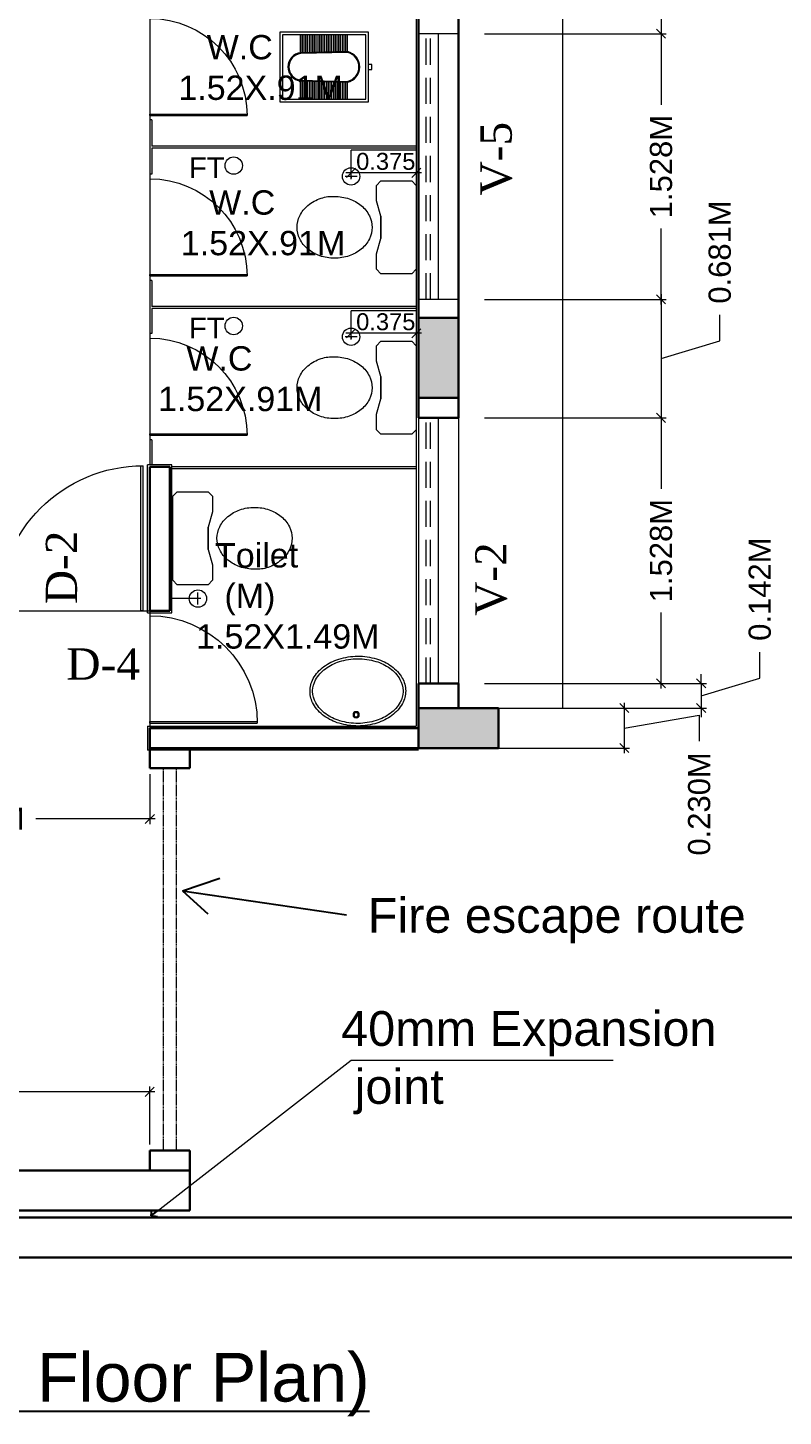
# Model space of a CAD drawing. Header units: metres. Extents: x 1545540 to 2027037, y 435419 to 693806.
# Drawn here: x 1618080 to 1622424, y 471890 to 479877 of the extents above; entities that cross this region are included whole.
import ezdxf

# ---------------------------------------------------------------- set-up
doc = ezdxf.new("R2010")
doc.units = ezdxf.units.M
doc.header["$LTSCALE"] = 1000
doc.header["$PDMODE"] = 35
doc.linetypes.add('DASHED', pattern=[0.75, 0.5, -0.25])
doc.linetypes.add('DASHED2', pattern=[0.375, 0.25, -0.125])
doc.layers.get('Defpoints').update_dxf_attribs({"lineweight": 18})
for name, color, linetype, lineweight in [('- WALL', 7, 'Continuous', 30), ('Col-Hatch', 9, 'Continuous', 13), ('coloum hatch', 254, 'Continuous', 9), ('Column', 252, 'Continuous', 30), ('CUBICAL TOILET', 160, 'Continuous', 9), ('Door', 54, 'Continuous', 13), ('elevation', 1, 'Continuous', 13), ('Fixture', 44, 'Continuous', 9), ('Furniture', 13, 'Continuous', 13), ('PLASTER', 144, 'Continuous', 13), ('PROJ.', 30, 'DASHED2', 13), ('Text-2', 122, 'Continuous', 25), ('Ventilator', 6, 'DASHED', 18), ('Wall', 7, 'Continuous', 30), ('Window-Wall', 7, 'Continuous', 18)]:
    doc.layers.add(name, color=color, linetype=linetype, lineweight=lineweight)
doc.layers.add('dimen', color=1, linetype='Continuous')
doc.layers.add('text', color=7, linetype='Continuous')
doc.styles.add('dim-stylus bt', font='arial.ttf')
doc.styles.add('L120', font='simplex.shx', dxfattribs={"height": 1})
doc.styles.add('style1', font='')
doc.styles.get('style1').set_extended_font_data('Century Gothic')
doc.dimstyles.new('1      100 (big)', dxfattribs={"dimscale": 75, "dimtxt": 5, "dimasz": 3.5, "dimexe": 1.5, "dimexo": 2, "dimgap": 1, "dimtad": 0, "dimdec": 3, "dimlfac": 0.001, "dimzin": 0, "dimdsep": 46, "dimtxsty": 'dim-stylus bt', "dimblk": 'OBLIQUE', "dimcen": 0, "dimdle": 0.6, "dimclrd": 256, "dimclre": 7, "dimclrt": 256, "dimadec": 0, "dimazin": 0, "dimtfac": 0.7, "dimtdec": 3, "dimtofl": 0, "dimtmove": 1, "dimatfit": 3, "dimldrblk": 'OPEN90', "dimfxl": 0, "dimtolj": 1, "dimtzin": 0, "dimlwd": 15, "dimlwe": 15, "dimarcsym": 0})

# ---------------------------------------------------------------- blocks, each defined once
blk = doc.blocks.new('ENGLISH SHEET')
at = {"layer": 'Fixture'}
for p, q in [((4663.7984, 251.204), (4663.773, 251.1785)), ((4663.9763, 251.204), (4663.7984, 251.204)), ((4664.0017, 251.1785), (4663.9763, 251.204)), ((4663.773, 251.1785), (4663.773, 250.6958)), ((4664.0017, 251.0896), (4664.0017, 251.1785)), ((4663.9763, 251.0007), (4664.0017, 251.0896)), ((4663.9763, 250.8737), (4663.9763, 251.0007)), ((4663.9763, 251.0007), (4663.9763, 250.8737)), ((4664.0017, 250.7847), (4663.9763, 250.8737)), ((4664.0017, 250.6958), (4664.0017, 250.7847)), ((4663.773, 250.6958), (4663.7984, 250.6704)), ((4663.7984, 250.6704), (4663.9763, 250.6704)), ((4663.9763, 250.6704), (4664.0017, 250.6958))]:
    blk.add_line(p, q, dxfattribs=at)
blk.add_lwpolyline([(4664.459, 250.9372, 0.117036), (4664.4433, 251.0034, 0.104338), (4664.3958, 251.0629, 0.09029), (4664.3208, 251.1047, 0.09898), (4664.2431, 251.115, 0.08237), (4664.1586, 251.101, 0.09029), (4664.0904, 251.0629, 0.104338), (4664.0428, 251.0034, 0.117036), (4664.0271, 250.9372, 0.117036), (4664.0428, 250.8709, 0.104338), (4664.0904, 250.8114, 0.09029), (4664.1586, 250.7733, 0.08237), (4664.2431, 250.7593, 0.08237), (4664.3275, 250.7733, 0.09029), (4664.3958, 250.8114, 0.104338), (4664.4433, 250.8709, 0.117036)], format="xyb", close=True, dxfattribs=at)
blk = doc.blocks.new('CC')
at = {"layer": 'Col-Hatch', "ltscale": 0.05}
blk.add_hatch(color=256, dxfattribs=at).paths.add_polyline_path([(4078.606, 341.3281), (4078.606, 341.0981), (4079.066, 341.0981), (4079.066, 341.3281)])
at = {"layer": 'Column'}
blk.add_lwpolyline([(4078.606, 341.3281), (4079.066, 341.3281), (4079.066, 341.0981), (4078.606, 341.0981)], close=True, dxfattribs=at)
blk = doc.blocks.new('RSA CL6')
for p, q in [((5.51, 3.48), (5.51, 7.28)), ((5.91, 3.47), (5.91, 7.28)), ((6.3, 3.46), (6.3, 7.28)), ((6.69, 3.45), (6.69, 7.28)), ((7.09, 3.44), (7.09, 7.28)), ((7.48, 3.43), (7.48, 7.28)), ((7.87, 3.42), (7.87, 7.28)), ((8.27, 3.41), (8.27, 7.28)), ((8.66, 3.4), (8.66, 7.28)), ((9.06, 3.39), (9.06, 7.28)), ((9.45, 3.38), (9.45, 7.28)), ((9.84, 3.37), (9.84, 7.28)), ((10.24, 3.36), (10.24, 7.28)), ((10.63, 3.35), (10.63, 7.28)), ((11.02, 3.34), (11.02, 7.28)), ((11.42, 3.33), (11.42, 7.28)), ((11.81, 3.32), (11.81, 7.28)), ((12.2, 3.31), (12.2, 7.28)), ((12.6, 3.31), (12.6, 7.28)), ((12.99, 3.3), (12.99, 7.28)), ((13.39, 3.29), (13.39, 7.28)), ((13.78, 3.28), (13.78, 7.28)), ((14.17, 3.27), (14.17, 7.28)), ((14.57, 3.26), (14.57, 7.28)), ((14.96, 3.25), (14.96, 7.28)), ((15.35, 3.24), (15.35, 7.28)), ((15.75, 3.23), (15.75, 7.28)), ((16.14, 3.22), (16.14, 7.28)), ((16.14, 7.28), (16.14, 3.22)), ((5.51, -7.28), (5.51, -3.47)), ((5.91, -7.28), (5.91, -3.45)), ((6.3, -7.28), (6.3, -3.44)), ((6.69, -7.28), (6.69, -3.43)), ((7.09, -7.28), (7.09, -3.42)), ((7.48, -7.28), (7.48, -3.41)), ((7.87, -7.28), (7.87, -3.4)), ((8.27, -7.28), (8.27, -3.39)), ((8.66, -7.28), (8.66, -3.38)), ((9.06, -7.28), (9.06, -3.37)), ((9.45, -7.28), (9.45, -3.36)), ((9.84, -7.28), (9.84, -3.34)), ((10.24, -7.28), (10.24, -3.33)), ((10.63, -7.28), (10.63, -3.32)), ((11.02, -7.28), (11.02, -3.31)), ((11.42, -7.28), (11.42, -3.3)), ((11.81, -7.28), (11.81, -3.29)), ((12.2, -7.28), (12.2, -3.28)), ((12.6, -7.28), (12.6, -3.27)), ((12.99, -7.28), (12.99, -3.26)), ((13.39, -7.28), (13.39, -3.24)), ((13.78, -7.28), (13.78, -3.23)), ((14.17, -7.28), (14.17, -3.22)), ((14.57, -7.28), (14.57, -3.21)), ((14.96, -7.28), (14.96, -3.2)), ((15.35, -7.28), (15.35, -3.19)), ((15.75, -7.28), (15.75, -3.18)), ((16.14, -3.17), (16.14, -7.28)), ((16.14, -7.28), (16.14, -3.17))]:
    blk.add_line(p, q)
for points in [[(0.79, 7.87), (20.87, 7.87), (20.87, -7.87), (0.79, -7.87)], [(1.38, 7.28), (20.28, 7.28), (20.28, -7.28), (1.38, -7.28)]]:
    blk.add_lwpolyline(points, close=True)
for points in [[(5.51, 3.48), (16.14, 3.22, -0.899983), (16.14, -3.17), (5.54, -3.47, -0.799392)], [(5.53, 3.28), (16.13, 3.02, -0.897689), (16.12, -2.97), (5.56, -3.27, -0.793494), (5.53, 3.28)]]:
    blk.add_lwpolyline(points, format="xyb", close=True)
blk.add_lwpolyline([(0.79, -0.59), (0, -0.59), (0, 0.59), (0.79, 0.59)])
blk = doc.blocks.new('RSA BASIN 2')
for points in [[(10.67, -8.12, 0.12976), (9.97, -5.22, 0.106426), (7.61, -2.47, 0.084431), (4.27, -0.72, 0.073534), (0, 0, 0.073534), (-4.29, -0.55, 0.084431), (-7.7, -2.16, 0.106426), (-10.17, -4.82, 0.12976), (-10.98, -7.69, 0.12976), (-10.28, -10.59, 0.106426), (-7.92, -13.34, 0.084431), (-4.58, -15.09, 0.073534), (-0.31, -15.81, 0.073534), (3.98, -15.26, 0.084431), (7.39, -13.64, 0.106426), (9.85, -10.99, 0.12976)], [(10.08, -7.9, 0.119977), (9.45, -5.5, 0.106426), (7.25, -2.94, 0.084431), (4.08, -1.28, 0.073534), (-0.01, -0.59, 0.073534), (-4.13, -1.12, 0.084431), (-7.36, -2.65, 0.106426), (-9.66, -5.12, 0.12976), (-10.39, -7.7, 0.009633), (-10.39, -7.9, 0.119977), (-9.76, -10.31, 0.106426), (-7.57, -12.87, 0.084431), (-4.4, -14.53, 0.073534), (-0.3, -15.22, 0.073534), (3.82, -14.69, 0.084431), (7.05, -13.16, 0.106426), (9.35, -10.69, 0.12976), (10.08, -8.11, 0.009633)]]:
    blk.add_lwpolyline(points, format="xyb", close=True)
for radius in [0.7, 0.479]:
    blk.add_circle((-0.47, -2.53), radius)
blk = doc.blocks.new('_Oblique')
at = {"color": 0, "linetype": 'ByBlock', "lineweight": -2}
blk.add_line((-0.5, -0.5), (0.5, 0.5), dxfattribs=at)
blk = doc.blocks.new('_Open90')
at = {"color": 0, "linetype": 'ByBlock', "lineweight": -2}
for p, q in [((0, 0), (-1, 0)), ((-0.5, 0.5), (0, 0)), ((0, 0), (-0.5, -0.5))]:
    blk.add_line(p, q, dxfattribs=at)
blk = doc.blocks.new('RH 1200')
for p, q in [((20.99, 0), (20.99, 43.31)), ((21.65, 0), (21.65, 43.31)), ((21.65, 0), (20.99, 0))]:
    blk.add_line(p, q)
at = {"extrusion": (0, 0, -1)}
blk.add_ellipse((21.65, 0), major_axis=(-30.62, 30.62), ratio=1, start_param=5.497787, end_param=7.068583, dxfattribs=at)
blk = doc.blocks.new('HJK')
at = {"layer": 'Door', "ltscale": 20}
blk.add_line((3658.2334, -481.1198), (3658.9084, -481.1198), dxfattribs=at)
at = {"layer": 'Door', "ltscale": 20, "xscale": 0.014287499999341, "yscale": 0.014287499999341, "zscale": 0.014287499999341, "rotation": 359.999999999943}
blk.add_blockref('RH 1200', (3658.5713, -481.1198), dxfattribs=at)
blk = doc.blocks.new('*D1168')
at = {"layer": 'Defpoints', "color": 0, "transparency": 16777216}
for p in [(1619938.8, 479172.4), (1620313.8, 479172.4), (1619938.8, 479042.7)]:
    blk.add_point(p, dxfattribs=at)
at = {"layer": 'dimen', "lineweight": 15, "transparency": 16777216}
blk.add_line((1620343.8, 479042.7), (1619908.8, 479042.7), dxfattribs=at)
at = {"layer": 'dimen', "color": 7, "lineweight": 15, "transparency": 16777216}
for p, q in [((1619938.8, 479022.4), (1619938.8, 479012.7)), ((1620313.8, 479022.4), (1620313.8, 479012.7))]:
    blk.add_line(p, q, dxfattribs=at)
at = {"layer": 'dimen', "lineweight": 15, "transparency": 16777216, "xscale": 52.5, "yscale": 52.5, "zscale": 52.5, "rotation": 180}
blk.add_blockref('_Oblique', (1619938.8, 479042.7), dxfattribs=at)
at = {"layer": 'dimen', "lineweight": 15, "transparency": 16777216, "xscale": 52.5, "yscale": 52.5, "zscale": 52.5}
blk.add_blockref('_Oblique', (1620313.8, 479042.7), dxfattribs=at)
at = {"layer": 'dimen', "transparency": 16777216, "insert": (1620138.3, 479108.3), "char_height": 97.5, "attachment_point": 5, "style": 'dim-stylus bt'}
blk.add_mtext('\\A1;0.375 ', dxfattribs=at)
blk = doc.blocks.new('*D1169')
at = {"layer": 'Defpoints', "color": 0, "transparency": 16777216}
for p in [(1619938.8, 478249.9), (1620313.8, 478249.9), (1619938.8, 478120.2)]:
    blk.add_point(p, dxfattribs=at)
at = {"layer": 'dimen', "lineweight": 15, "transparency": 16777216}
blk.add_line((1620343.8, 478120.2), (1619908.8, 478120.2), dxfattribs=at)
at = {"layer": 'dimen', "color": 7, "lineweight": 15, "transparency": 16777216}
for p, q in [((1619938.8, 478099.9), (1619938.8, 478090.2)), ((1620313.8, 478099.9), (1620313.8, 478090.2))]:
    blk.add_line(p, q, dxfattribs=at)
at = {"layer": 'dimen', "lineweight": 15, "transparency": 16777216, "xscale": 52.5, "yscale": 52.5, "zscale": 52.5, "rotation": 180}
blk.add_blockref('_Oblique', (1619938.8, 478120.2), dxfattribs=at)
at = {"layer": 'dimen', "lineweight": 15, "transparency": 16777216, "xscale": 52.5, "yscale": 52.5, "zscale": 52.5}
blk.add_blockref('_Oblique', (1620313.8, 478120.2), dxfattribs=at)
at = {"layer": 'dimen', "transparency": 16777216, "insert": (1620138.3, 478185.8), "char_height": 97.5, "attachment_point": 5, "style": 'dim-stylus bt'}
blk.add_mtext('\\A1;0.375 ', dxfattribs=at)
blk = doc.blocks.new('*D1197')
at = {"layer": 'Defpoints', "color": 0, "transparency": 16777216}
for p in [(1620555.8, 480320.9), (1620555.8, 479842.9), (1621721.5, 479842.9)]:
    blk.add_point(p, dxfattribs=at)
at = {"layer": 'dimen', "lineweight": 15, "transparency": 16777216}
for p, q in [((1621721.5, 480350.9), (1621721.5, 479812.9)), ((1622059.3, 480183.2), (1622059.3, 480333.2)), ((1621721.5, 480081.9), (1622059.3, 480183.2))]:
    blk.add_line(p, q, dxfattribs=at)
at = {"layer": 'dimen', "color": 7, "lineweight": 15, "transparency": 16777216}
for p, q in [((1620705.8, 480320.9), (1621751.5, 480320.9)), ((1620705.8, 479842.9), (1621751.5, 479842.9))]:
    blk.add_line(p, q, dxfattribs=at)
at = {"layer": 'dimen', "lineweight": 15, "transparency": 16777216, "xscale": 52.5, "yscale": 52.5, "zscale": 52.5}
for p, rotation in [((1621721.5, 480320.9), 90), ((1621721.5, 479842.9), 270)]:
    blk.add_blockref('_Oblique', p, dxfattribs=dict(at, rotation=rotation))
at = {"layer": 'dimen', "transparency": 16777216, "insert": (1622059.3, 480694.9), "char_height": 127.5, "attachment_point": 5, "rotation": 90, "style": 'dim-stylus bt'}
blk.add_mtext('\\A1;0.478M', dxfattribs=at)
blk = doc.blocks.new('*D1198')
at = {"layer": 'Defpoints', "color": 0, "transparency": 16777216}
for p in [(1620555.8, 479842.9), (1620555.8, 478314.9), (1621721.5, 478314.9)]:
    blk.add_point(p, dxfattribs=at)
at = {"layer": 'dimen', "lineweight": 15, "transparency": 16777216}
for p, q in [((1621721.5, 479872.9), (1621721.5, 479434.5)), ((1621721.5, 478284.9), (1621721.5, 478723.3))]:
    blk.add_line(p, q, dxfattribs=at)
at = {"layer": 'dimen', "color": 7, "lineweight": 15, "transparency": 16777216}
for p, q in [((1620705.8, 479842.9), (1621751.5, 479842.9)), ((1620705.8, 478314.9), (1621751.5, 478314.9))]:
    blk.add_line(p, q, dxfattribs=at)
at = {"layer": 'dimen', "lineweight": 15, "transparency": 16777216, "xscale": 52.5, "yscale": 52.5, "zscale": 52.5}
for p, rotation in [((1621721.5, 479842.9), 90), ((1621721.5, 478314.9), 270)]:
    blk.add_blockref('_Oblique', p, dxfattribs=dict(at, rotation=rotation))
at = {"layer": 'dimen', "transparency": 16777216, "insert": (1621721.5, 479078.9), "char_height": 127.5, "attachment_point": 5, "rotation": 90, "style": 'dim-stylus bt'}
blk.add_mtext('\\A1;1.528M', dxfattribs=at)
blk = doc.blocks.new('*D1199')
at = {"layer": 'Defpoints', "color": 0, "transparency": 16777216}
for p in [(1620555.8, 478314.9), (1620555.8, 477633.9), (1621721.5, 477633.9)]:
    blk.add_point(p, dxfattribs=at)
at = {"layer": 'dimen', "lineweight": 15, "transparency": 16777216}
for p, q in [((1621721.5, 478344.9), (1621721.5, 477603.9)), ((1622059.3, 478075.7), (1622059.3, 478225.7)), ((1621721.5, 477974.4), (1622059.3, 478075.7))]:
    blk.add_line(p, q, dxfattribs=at)
at = {"layer": 'dimen', "color": 7, "lineweight": 15, "transparency": 16777216}
for p, q in [((1620705.8, 478314.9), (1621751.5, 478314.9)), ((1620705.8, 477633.9), (1621751.5, 477633.9))]:
    blk.add_line(p, q, dxfattribs=at)
at = {"layer": 'dimen', "lineweight": 15, "transparency": 16777216, "xscale": 52.5, "yscale": 52.5, "zscale": 52.5}
for p, rotation in [((1621721.5, 478314.9), 90), ((1621721.5, 477633.9), 270)]:
    blk.add_blockref('_Oblique', p, dxfattribs=dict(at, rotation=rotation))
at = {"layer": 'dimen', "transparency": 16777216, "insert": (1622059.3, 478587.4), "char_height": 127.5, "attachment_point": 5, "rotation": 90, "style": 'dim-stylus bt'}
blk.add_mtext('\\A1;0.681M', dxfattribs=at)
blk = doc.blocks.new('*D1200')
at = {"layer": 'Defpoints', "color": 0, "transparency": 16777216}
for p in [(1620555.8, 477633.9), (1620555.8, 476105.9), (1621721.5, 476105.9)]:
    blk.add_point(p, dxfattribs=at)
at = {"layer": 'dimen', "color": 7, "lineweight": 15, "transparency": 16777216}
for p, q in [((1620705.8, 477633.9), (1621751.5, 477633.9)), ((1620705.8, 476105.9), (1621751.5, 476105.9))]:
    blk.add_line(p, q, dxfattribs=at)
at = {"layer": 'dimen', "lineweight": 15, "transparency": 16777216}
for p, q in [((1621721.5, 477663.9), (1621721.5, 477225.5)), ((1621721.5, 476075.9), (1621721.5, 476514.3))]:
    blk.add_line(p, q, dxfattribs=at)
at = {"layer": 'dimen', "lineweight": 15, "transparency": 16777216, "xscale": 52.5, "yscale": 52.5, "zscale": 52.5}
for p, rotation in [((1621721.5, 477633.9), 90), ((1621721.5, 476105.9), 270)]:
    blk.add_blockref('_Oblique', p, dxfattribs=dict(at, rotation=rotation))
at = {"layer": 'dimen', "transparency": 16777216, "insert": (1621721.5, 476869.9), "char_height": 127.5, "attachment_point": 5, "rotation": 90, "style": 'dim-stylus bt'}
blk.add_mtext('\\A1;1.528M', dxfattribs=at)
blk = doc.blocks.new('*D1201')
at = {"layer": 'Defpoints', "color": 0, "transparency": 16777216}
for p in [(1620555.8, 476105.9), (1620555.8, 475963.9), (1621951.8, 475963.9)]:
    blk.add_point(p, dxfattribs=at)
at = {"layer": 'dimen', "lineweight": 15, "transparency": 16777216}
for p, q in [((1622289.6, 476136.2), (1622289.6, 476286.2)), ((1621951.8, 476105.9), (1621951.8, 476158.4)), ((1621951.8, 476034.9), (1622289.6, 476136.2)), ((1621951.8, 476105.9), (1621951.8, 475963.9)), ((1621951.8, 475963.9), (1621951.8, 475911.4))]:
    blk.add_line(p, q, dxfattribs=at)
at = {"layer": 'dimen', "color": 7, "lineweight": 15, "transparency": 16777216}
for p, q in [((1620705.8, 476105.9), (1621981.8, 476105.9)), ((1620705.8, 475963.9), (1621981.8, 475963.9))]:
    blk.add_line(p, q, dxfattribs=at)
at = {"layer": 'dimen', "lineweight": 15, "transparency": 16777216, "xscale": 52.5, "yscale": 52.5, "zscale": 52.5}
for p, rotation in [((1621951.8, 476105.9), 270), ((1621951.8, 475963.9), 90)]:
    blk.add_blockref('_Oblique', p, dxfattribs=dict(at, rotation=rotation))
at = {"layer": 'dimen', "transparency": 16777216, "insert": (1622289.6, 476647.9), "char_height": 127.5, "attachment_point": 5, "rotation": 90, "style": 'dim-stylus bt'}
blk.add_mtext('\\A1;0.142M', dxfattribs=at)
blk = doc.blocks.new('*D1202')
at = {"layer": 'Defpoints', "color": 0, "transparency": 16777216}
for p in [(1620555.8, 475963.9), (1620474.6, 475733.9), (1621509.7, 475733.9)]:
    blk.add_point(p, dxfattribs=at)
at = {"layer": 'dimen', "color": 7, "lineweight": 15, "transparency": 16777216}
for p, q in [((1620705.8, 475963.9), (1621539.7, 475963.9)), ((1620624.6, 475733.9), (1621539.7, 475733.9))]:
    blk.add_line(p, q, dxfattribs=at)
at = {"layer": 'dimen', "lineweight": 15, "transparency": 16777216}
for p, q in [((1621509.7, 475993.9), (1621509.7, 475703.9)), ((1621509.7, 475848.9), (1621941, 475924.2)), ((1621941, 475924.2), (1621941, 475774.2))]:
    blk.add_line(p, q, dxfattribs=at)
at = {"layer": 'dimen', "lineweight": 15, "transparency": 16777216, "xscale": 52.5, "yscale": 52.5, "zscale": 52.5}
for p, rotation in [((1621509.7, 475963.9), 90), ((1621509.7, 475733.9), 270)]:
    blk.add_blockref('_Oblique', p, dxfattribs=dict(at, rotation=rotation))
at = {"layer": 'dimen', "transparency": 16777216, "insert": (1621941, 475412.6), "char_height": 127.5, "attachment_point": 5, "rotation": 90, "style": 'dim-stylus bt'}
blk.add_mtext('\\A1;0.230M', dxfattribs=at)
blk = doc.blocks.new('*D1214')
at = {"layer": 'Defpoints', "color": 0, "transparency": 16777216}
for p in [(1616745.8, 475733.9), (1618781.3, 475733.9), (1618781.3, 475326.5)]:
    blk.add_point(p, dxfattribs=at)
at = {"layer": 'dimen', "color": 7, "lineweight": 15, "transparency": 16777216}
for p, q in [((1616745.8, 475583.9), (1616745.8, 475296.5)), ((1618781.3, 475583.9), (1618781.3, 475296.5))]:
    blk.add_line(p, q, dxfattribs=at)
at = {"layer": 'dimen', "lineweight": 15, "transparency": 16777216}
for p, q in [((1616715.8, 475326.5), (1617400.8, 475326.5)), ((1618811.3, 475326.5), (1618126.2, 475326.5))]:
    blk.add_line(p, q, dxfattribs=at)
at = {"layer": 'dimen', "lineweight": 15, "transparency": 16777216, "xscale": 52.5, "yscale": 52.5, "zscale": 52.5, "rotation": 180}
blk.add_blockref('_Oblique', (1616745.8, 475326.5), dxfattribs=at)
at = {"layer": 'dimen', "lineweight": 15, "transparency": 16777216, "xscale": 52.5, "yscale": 52.5, "zscale": 52.5}
blk.add_blockref('_Oblique', (1618781.3, 475326.5), dxfattribs=at)
at = {"layer": 'dimen', "transparency": 16777216, "insert": (1617763.5, 475326.5), "char_height": 127.5, "attachment_point": 5, "style": 'dim-stylus bt'}
blk.add_mtext('\\A1;2.035M', dxfattribs=at)
blk = doc.blocks.new('*D1246')
at = {"layer": 'Defpoints', "color": 0, "transparency": 16777216}
for p in [(1616515.8, 473756.8), (1616515.8, 473303.9), (1618780.8, 473303.9)]:
    blk.add_point(p, dxfattribs=at)
at = {"layer": 'dimen', "color": 7, "lineweight": 15, "transparency": 16777216}
for p, q in [((1616515.8, 473453.9), (1616515.8, 473786.8)), ((1618780.8, 473453.9), (1618780.8, 473786.8))]:
    blk.add_line(p, q, dxfattribs=at)
at = {"layer": 'dimen', "lineweight": 15, "transparency": 16777216}
for p, q in [((1616485.8, 473756.8), (1617285.6, 473756.8)), ((1618810.8, 473756.8), (1618011, 473756.8))]:
    blk.add_line(p, q, dxfattribs=at)
at = {"layer": 'dimen', "lineweight": 15, "transparency": 16777216, "xscale": 52.5, "yscale": 52.5, "zscale": 52.5}
for p, rotation in [((1616515.8, 473756.8), 179.9999999059853), ((1618780.8, 473756.8), 359.9999999059854)]:
    blk.add_blockref('_Oblique', p, dxfattribs=dict(at, rotation=rotation))
at = {"layer": 'dimen', "transparency": 16777216, "insert": (1617648.3, 473756.8), "char_height": 127.5, "attachment_point": 5, "rotation": 360, "style": 'dim-stylus bt'}
blk.add_mtext('\\A1;2.265M', dxfattribs=at)

msp = doc.modelspace()

# ---------------------------------------------------------------- linework, layer by layer
at = {"layer": '- WALL'}
for p, q in [((1618780.7743, 476523.8996), (1618780.7748, 477351.8995)), ((1618895.7748, 477351.8995), (1618780.7748, 477351.8995)), ((1618895.7743, 476523.8996), (1618895.7748, 477351.8995)), ((1618780.7743, 476523.8996), (1618895.7743, 476523.8996)), ((1620555.7749, 475963.8995), (1620325.7749, 475963.8995)), ((1618780.7743, 475848.8995), (1620325.7749, 475848.8995)), ((1618780.7743, 475848.8995), (1618780.7743, 475733.8995)), ((1620325.7749, 475733.8995), (1618780.7743, 475733.8995)), ((1618781.2749, 475733.8995), (1618781.2749, 475618.8995)), ((1619010.7743, 475618.8995), (1619010.7743, 475733.8995)), ((1619010.7743, 475618.8995), (1618781.2749, 475618.8995)), ((1619010.7743, 473418.8995), (1618780.7743, 473418.8995)), ((1620630.7749, 473033.8995), (1616745.7749, 473033.8995)), ((1622745.7749, 473033.8995), (1620630.7749, 473033.8995)), ((1622745.7749, 472803.8995), (1616745.7749, 472803.8995))]:
    msp.add_line(p, q, dxfattribs=at)
at = {"layer": '- WALL', "ltscale": 0.05}
for p, q in [((1616745.7749, 473303.8995), (1619010.7743, 473303.8995)), ((1619010.7743, 473303.8995), (1619010.7743, 473073.8995)), ((1616745.7749, 473073.8995), (1619010.7743, 473073.8995))]:
    msp.add_line(p, q, dxfattribs=at)
at = {"layer": '- WALL'}
msp.add_lwpolyline([(1620555.7749, 480320.8995), (1620555.7749, 478208.8995), (1620325.7749, 478208.8995), (1620325.7749, 480320.8995)], dxfattribs=at)
for points in [[(1620325.7749, 477633.8995), (1620555.7749, 477633.8995), (1620555.7749, 477748.8995), (1620325.7749, 477748.8995)], [(1620325.7749, 476105.8995), (1620555.7749, 476105.8995), (1620555.7749, 475963.8995), (1620325.7749, 475963.8995)]]:
    msp.add_lwpolyline(points, close=True, dxfattribs=at)
at = {"layer": 'CUBICAL TOILET', "ltscale": 0.05}
for p, q in [((1618781.2749, 479346.8995), (1618781.2749, 479034.3995)), ((1618793.7749, 479346.8995), (1618781.2749, 479346.8995)), ((1618793.7749, 479346.8995), (1618793.7749, 479196.8995)), ((1620313.7749, 479196.8995), (1618793.7749, 479196.8995)), ((1620313.7749, 479184.3995), (1618793.7749, 479184.3995)), ((1618793.7749, 479184.3995), (1618793.7749, 479034.3995)), ((1618793.7749, 479034.3995), (1618781.2749, 479034.3995)), ((1618781.2749, 478424.3995), (1618781.2749, 478117.8995)), ((1618793.7749, 478424.3995), (1618781.2749, 478424.3995)), ((1618793.7749, 478424.3995), (1618793.7749, 478274.3995)), ((1620313.7749, 478274.3995), (1618793.7749, 478274.3995)), ((1620313.7749, 478261.8995), (1618793.7749, 478261.8995)), ((1618793.7749, 478261.8995), (1618793.7749, 478117.8995)), ((1618793.7749, 478117.8995), (1618781.2749, 478117.8995)), ((1618781.2748, 477507.8995), (1618781.2748, 477363.8995)), ((1618793.7749, 477507.8995), (1618781.2748, 477507.8995)), ((1618793.7749, 477507.8995), (1618793.7749, 477363.8995)), ((1620313.7749, 477339.3995), (1618907.7748, 477339.3995)), ((1620313.7749, 477351.8995), (1618907.7749, 477351.8995))]:
    msp.add_line(p, q, dxfattribs=at)
at = {"layer": 'Furniture', "ltscale": 0.05}
for p, q in [((1620313.7749, 479172.3995), (1619938.7749, 479172.3995)), ((1619938.7749, 479006.5581), (1619938.7749, 479172.3995)), ((1619972.9334, 479022.3995), (1619904.6163, 479022.3995)), ((1620313.7749, 478249.8995), (1619938.7749, 478249.8995)), ((1619938.7749, 478084.0581), (1619938.7749, 478249.8995)), ((1619972.9334, 478099.8995), (1619904.6163, 478099.8995)), ((1619074.1163, 476593.7523), (1618908.2749, 476593.7523)), ((1619058.2749, 476559.5938), (1619058.2749, 476627.9108))]:
    msp.add_line(p, q, dxfattribs=at)
for centre in [(1619263.7749, 479084.3995), (1619938.7749, 479022.3995), (1619263.7749, 478161.8995), (1619938.7749, 478099.8995), (1619058.2749, 476593.7523)]:
    msp.add_circle(centre, 50, dxfattribs=at)
at = {"layer": 'PLASTER', "ltscale": 0.05}
for p, q in [((1620313.7749, 481951.8995), (1620313.7749, 475860.8995)), ((1618768.7743, 476511.8996), (1618768.7749, 477363.8995)), ((1618907.7749, 477363.8995), (1618768.7749, 477363.8995)), ((1618907.7743, 476511.8996), (1618907.7749, 477363.8995)), ((1618768.7743, 476511.8996), (1618907.7743, 476511.8996)), ((1618768.7743, 475860.8995), (1620313.7749, 475860.8995)), ((1618768.7743, 475860.8995), (1618768.7743, 475721.8995)), ((1620325.7749, 475721.8995), (1618768.7743, 475721.8995))]:
    msp.add_line(p, q, dxfattribs=at)
at = {"layer": 'PROJ.', "ltscale": 0.01}
for p, q in [((1621155.7749, 475963.8995), (1621155.7749, 481963.8995)), ((1620555.7749, 475963.8995), (1621155.7749, 475963.8995))]:
    msp.add_line(p, q, dxfattribs=at)
at = {"layer": 'text', "ltscale": 0.05}
for q in [(1619184.0975, 474985.6288), (1619184.0975, 474985.6288), (1619115.3348, 474779.6397), (1619912.5467, 474775.4711), (1619115.3348, 474779.6397)]:
    msp.add_line((1618968.4858, 474913.3052), q, dxfattribs=at)
at = {"layer": 'Ventilator', "ltscale": 0.3}
for p, q in [((1620370.7749, 478314.8995), (1620370.7749, 479842.8995)), ((1620395.7749, 478314.8995), (1620395.7749, 479842.8995)), ((1620370.7749, 476105.8995), (1620370.7749, 477633.8995)), ((1620395.7749, 476105.8995), (1620395.7749, 477633.8995))]:
    msp.add_line(p, q, dxfattribs=at)
at = {"layer": 'Ventilator', "ltscale": 0.01}
for p, q in [((1618858.2743, 475618.8995), (1618858.2743, 473418.8995)), ((1618933.2743, 475618.8995), (1618933.2743, 473418.8995))]:
    msp.add_line(p, q, dxfattribs=at)
at = {"layer": 'Wall', "ltscale": 0.05}
for p, q in [((1618780.7743, 473418.8995), (1618780.7743, 473303.8995)), ((1619010.7743, 473418.8995), (1619010.7743, 473303.8995))]:
    msp.add_line(p, q, dxfattribs=at)
at = {"layer": 'Window-Wall'}
for p, q in [((1620555.7749, 479842.8995), (1620325.7749, 479842.8995)), ((1620325.7749, 479842.8995), (1620325.7749, 478314.8995)), ((1620440.7749, 478314.8995), (1620440.7749, 479842.8995)), ((1620555.7749, 479842.8995), (1620555.7749, 478314.8995)), ((1620555.7749, 478314.8995), (1620325.7749, 478314.8995)), ((1620555.7749, 477633.8995), (1620325.7749, 477633.8995)), ((1620325.7749, 477633.8995), (1620325.7749, 476105.8995)), ((1620440.7749, 476105.8995), (1620440.7749, 477633.8995)), ((1620555.7749, 477633.8995), (1620555.7749, 476105.8995))]:
    msp.add_line(p, q, dxfattribs=at)

# ---------------------------------------------------------------- block references
at = {"layer": 'coloum hatch', "ltscale": 0.05, "xscale": -999.9999998279078, "yscale": 999.9999998279078, "zscale": 999.9999998279078, "rotation": 90}
msp.add_blockref('CC', (1961653.8837, 4556814.9186), dxfattribs=at)
at = {"layer": 'coloum hatch', "ltscale": 0.05, "xscale": -999.9999998279078, "yscale": 999.9999998279078, "zscale": 999.9999998279078}
msp.add_blockref('CC', (5699391.794, 134635.7907), dxfattribs=at)
at = {"layer": 'Door', "rotation": 270}
for p, xscale, yscale, zscale in [((2053571.0207, 3785915.9797), 903.7037035478793, 903.7037035478793, 903.7037035478793), ((2053571.0207, 3784993.4797), 903.7037035478793, 903.7037035478793, 903.7037035478793), ((2053571.0207, 3784076.9797), 903.7037035478793, 903.7037035478793, 903.7037035478793), ((2099900.5751, 4134757.308), 999.9999998279078, 999.9999998279078, 999.9999998279078)]:
    msp.add_blockref('HJK', p, dxfattribs=dict(at, xscale=xscale, yscale=yscale, zscale=zscale))
at = {"layer": 'Door', "xscale": 1348.148147915624, "yscale": 1348.148147915624, "zscale": 1348.148147915624}
msp.add_blockref('HJK', (-3313969.8208, 1125144.6644), dxfattribs=at)
at = {"layer": 'elevation', "xscale": -999.9999998279078, "yscale": 999.9999998279078, "zscale": 999.9999998279078}
for p in [(6284086.8017, 227792.2245), (6284086.8017, 226869.7245)]:
    msp.add_blockref('ENGLISH SHEET', p, dxfattribs=at)
at = {"layer": 'elevation', "xscale": -999.9999998279078, "yscale": 999.9999998279078, "zscale": 999.9999998279078, "rotation": 180}
msp.add_blockref('ENGLISH SHEET', (-3044859.4239, 727877.8523), dxfattribs=at)
at = {"layer": 'Fixture', "xscale": -25.39999999061718, "yscale": 25.39999999061718, "zscale": 25.39999999125772}
msp.add_blockref('RSA CL6', (1620058.7749, 479651.8995), dxfattribs=at)
at = {"layer": 'Fixture', "xscale": -25.39999999237472, "yscale": 25.39999999061718, "zscale": 25.39999999125772, "rotation": 179.2553980474158}
msp.add_blockref('RSA BASIN 2', (1619979.0459, 475860.8995), dxfattribs=at)

# ---------------------------------------------------------------- texts
at = {"layer": 'text', "char_height": 140, "width": 4322.064043, "attachment_point": 1, "rotation": 0.00000001, "style": 'L120'}
for s, insert in [('{\\fArial|b0|i0|c0|p34;   W.C\\P1.52X.91M}', (1618945.568, 479835.8546)), ('{\\fArial|b0|i0|c0|p34;   W.C\\P1.52X.91M}', (1618959.8077, 478942.3588)), ('{\\fArial|b0|i0|c0|p34;   W.C\\P1.52X.91M}', (1618828.4697, 478045.5155)), ('{\\fArial|b0|i0|c0|p34;  Toilet\\P   (M)\\P1.52X1.49M}', (1619047.4896, 476912.7646))]:
    msp.add_mtext(s, dxfattribs=dict(at, insert=insert))
at = {"layer": 'text', "ltscale": 0.05, "char_height": 200, "width": 4832.064043, "attachment_point": 1, "rotation": 0.00000001, "style": 'L120'}
for s, insert in [('\\pi1346.2;{\\fArial|b0|i0|c0|p34;Fire escape route}', (1618688.0608, 474871.5553)), ('{\\fArial|b0|i0|c0|p34;40mm Expansion\\P joint}', (1619881.5553, 474220.7712))]:
    msp.add_mtext(s, dxfattribs=dict(at, insert=insert))
at = {"layer": 'text', "insert": (1614002.6555, 472254.7332), "char_height": 280, "width": 26669.839272, "attachment_point": 1, "style": 'style1'}
msp.add_mtext('{\\fArial|b0|i0|c0|p34;\\LCubical Toilet (Ground  Floor Plan)}', dxfattribs=at)
at = {"layer": 'Text-2', "ltscale": 0.05, "width": 6841.77004, "attachment_point": 1, "style": 'L120'}
for s, insert, char_height, rotation in [('{\\fTimes New Roman|b0|i0|c0|p18;V-5}', (1620682.4847, 478913.0702), 180, 90.00000001), ('{\\fArial|b0|i0|c0|p34;FT}', (1619006.8692, 479132.6703), 120, 0.00000001), ('{\\fArial|b0|i0|c0|p34;FT}', (1619006.8692, 478210.1703), 120, 0.00000001), ('{\\fTimes New Roman|b0|i0|c0|p18;D-2}', (1618183.3221, 476562.1619), 180, 90.00000001), ('{\\fTimes New Roman|b0|i0|c0|p18;V-2}', (1620652.4, 476495.0898), 180, 90.00000001), ('{\\fTimes New Roman|b0|i0|c0|p18;D-4}', (1618301.6708, 476307.5395), 180, 0.00000001)]:
    msp.add_mtext(s, dxfattribs=dict(at, insert=insert, char_height=char_height, rotation=rotation))

# ---------------------------------------------------------------- dimensions: what is measured, and where the dimension line sits
at = {"layer": 'dimen'}
for base, p1, p2, picture, middle in [((1621721.5059, 479842.8995), (1620555.7749, 480320.8995), (1620555.7749, 479842.8995), '*D1197', (1622059.3, 480408.2378)), ((1621721.5059, 478314.8995), (1620555.7749, 479842.8995), (1620555.7749, 478314.8995), '*D1198', (1621721.5059, 479078.8995)), ((1621721.5059, 477633.8995), (1620555.7749, 478314.8995), (1620555.7749, 477633.8995), '*D1199', (1622059.3, 478300.7377)), ((1621721.5059, 476105.8995), (1620555.7749, 477633.8995), (1620555.7749, 476105.8995), '*D1200', (1621721.5059, 476869.8995)), ((1621951.8009, 475963.8995), (1620555.7749, 476105.8995), (1620555.7749, 475963.8995), '*D1201', (1622289.595, 476361.2377))]:
    dim = msp.add_linear_dim(base=base, p1=p1, p2=p2, angle=90, dimstyle='1      100 (big)', override={"dimtxt": 1.7, "dimasz": 0.7, "dimexe": 0.4, "dimpost": 'M\\X', "dimdle": 0.4}, dxfattribs=at)
    dim.commit()
    dim.dimension.update_dxf_attribs({"geometry": picture, "text_midpoint": middle})
for base, p1, p2, picture, middle in [((1619938.7749, 479042.6507), (1620313.7749, 479172.3995), (1619938.7749, 479172.3995), '*D1168', (1620138.2563, 479108.259)), ((1619938.7749, 478120.1507), (1620313.7749, 478249.8995), (1619938.7749, 478249.8995), '*D1169', (1620138.2563, 478185.759))]:
    dim = msp.add_linear_dim(base=base, p1=p1, p2=p2, angle=180, text='0.375 ', dimstyle='1      100 (big)', override={"dimtxt": 1.3, "dimasz": 0.7, "dimexe": 0.4, "dimpost": 'M\\X', "dimdle": 0.4}, dxfattribs=at)
    dim.commit()
    dim.dimension.update_dxf_attribs({"geometry": picture, "text_midpoint": middle, "dimtype": 160})
dim = msp.add_linear_dim(base=(1621509.708, 475733.8995), p1=(1620555.7749, 475963.8995), p2=(1620474.6245, 475733.8995), angle=90, dimstyle='1      100 (big)', override={"dimtxt": 1.7, "dimasz": 0.7, "dimexe": 0.4, "dimpost": 'M\\X', "dimdle": 0.4}, dxfattribs=at)
dim.commit()
dim.dimension.update_dxf_attribs({"geometry": '*D1202', "text_midpoint": (1621941.0379, 475699.1651), "dimtype": 160})
dim = msp.add_linear_dim(base=(1618781.27485, 475326.49773), p1=(1616745.77486, 475733.89951), p2=(1618781.27485, 475733.89951), dimstyle='1      100 (big)', override={"dimtxt": 1.7, "dimasz": 0.7, "dimexe": 0.4, "dimpost": 'M\\X', "dimdle": 0.4}, dxfattribs=at)
dim.commit()
dim.dimension.update_dxf_attribs({"geometry": '*D1214', "text_midpoint": (1617763.52486, 475326.49773)})
dim = msp.add_aligned_dim(p1=(1618780.7743, 473303.8995), p2=(1616515.7749, 473303.8995), distance=-452.8865, dimstyle='1      100 (big)', override={"dimtxt": 1.7, "dimasz": 0.7, "dimexe": 0.4, "dimpost": 'M\\X', "dimdle": 0.4}, dxfattribs=at)
dim.commit()
dim.dimension.update_dxf_attribs({"geometry": '*D1246', "text_midpoint": (1617648.2746, 473756.7861)})

# ---------------------------------------------------------------- leaders
msp.add_leader([(1618788.9629, 473042.975), (1619939.3585, 473939.0763), (1621445.1249, 473939.0763)], dimstyle='1      100 (big)', override={"dimtxt": 1.3, "dimasz": 0.7, "dimexe": 0.4, "dimdle": 0.4}, dxfattribs=at)

doc.saveas('drawing.dxf')
